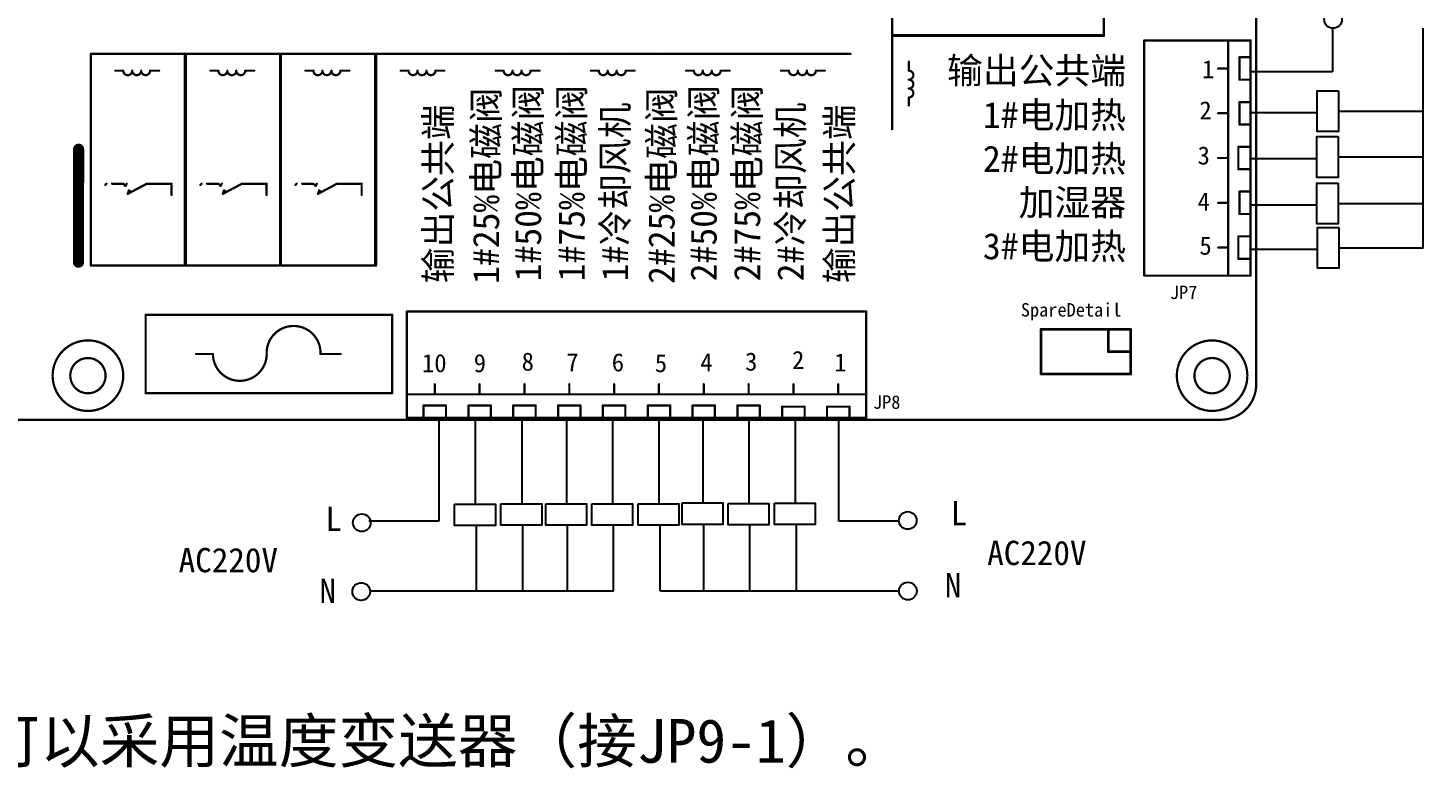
# Model space of a CAD drawing. Header units: millimetres. Extents: x -277 to 107, y 1682 to 1883.
# Drawn here: x -53.8 to 105.6, y 1681.7 to 1766.5 of the extents above; entities that cross this region are included whole.
import ezdxf
from ezdxf.enums import TextEntityAlignment as Align

# ---------------------------------------------------------------- set-up
doc = ezdxf.new("R2010")
doc.units = ezdxf.units.MM
doc.linetypes.add('ACAD_ISO07W100', pattern=[3, 0, -3])
for name, color, linetype in [('BOTTOMSOLDER', 250, 'Continuous'), ('KEEPOUTLAYER', 250, 'Continuous'), ('MECHANICAL1', 251, 'Continuous'), ('TOPOVERLAY', 250, 'Continuous')]:
    doc.layers.add(name, color=color, linetype=linetype)
doc.styles.get("Standard").update_dxf_attribs({"font": ''})
doc.styles.add('宋体', font='')
doc.styles.get('Standard').set_extended_font_data('SimSun')
doc.styles.get('宋体').set_extended_font_data('SimSun')

msp = doc.modelspace()

# ---------------------------------------------------------------- linework, layer by layer
at = {"layer": 'BOTTOMSOLDER', "color": 0, "linetype": 'Continuous'}
for p, q in [((105.63, 1766.49), (105.63, 1766.49)), ((105.63, 1741.33), (105.63, 1766.49)), ((95.29, 1766.44), (95.29, 1761.48)), ((95.29, 1761.48), (85.92, 1761.48)), ((105.59, 1756.96), (95.94, 1756.96)), ((86, 1756.83), (93.43, 1756.83)), ((85.96, 1751.58), (93.4, 1751.58)), ((105.56, 1751.71), (95.91, 1751.71)), ((85.98, 1746.27), (93.41, 1746.27)), ((105.57, 1746.4), (95.92, 1746.4)), ((86.04, 1741.2), (93.47, 1741.2)), ((105.63, 1741.33), (95.98, 1741.33)), ((23.33, 1721.81), (23.33, 1712.16)), ((-6.81, 1721.7), (-6.81, 1721.7)), ((-6.81, 1721.7), (-6.81, 1721.7)), ((-6.81, 1721.7), (-6.81, 1721.7)), ((-6.81, 1721.7), (-6.81, 1721.7)), ((-6.81, 1721.7), (-6.81, 1721.7)), ((-6.81, 1710.13), (-6.81, 1721.7)), ((-2.68, 1721.7), (-2.68, 1712.05)), ((2.63, 1721.71), (2.63, 1712.06)), ((7.75, 1721.73), (7.75, 1712.09)), ((13, 1721.7), (13, 1712.05)), ((18.31, 1721.71), (18.31, 1712.07)), ((28.58, 1721.77), (28.58, 1712.12)), ((33.89, 1721.79), (33.89, 1712.14)), ((38.86, 1710.1), (38.86, 1721.7)), ((-14.82, 1710.13), (-6.81, 1710.13)), ((-2.55, 1702.1), (-2.55, 1709.54)), ((2.76, 1702.12), (2.76, 1709.55)), ((7.88, 1702.14), (7.88, 1709.58)), ((13.13, 1702.11), (13.13, 1709.54)), ((18.44, 1702.12), (18.44, 1709.56)), ((23.46, 1702.22), (23.46, 1709.65)), ((28.71, 1702.18), (28.71, 1709.61)), ((34.02, 1702.2), (34.02, 1709.63)), ((45.78, 1710.1), (38.86, 1710.1)), ((-14.75, 1702.11), (-14.75, 1702.11)), ((13.13, 1702.11), (-14.75, 1702.11)), ((18.44, 1702.12), (45.73, 1702.12)), ((45.73, 1702.12), (45.73, 1702.12))]:
    msp.add_line(p, q, dxfattribs=at)
for points in [[(95.96, 1759.33), (95.96, 1754.67), (93.52, 1754.67), (93.52, 1759.33)], [(95.92, 1754.08), (95.92, 1749.42), (93.48, 1749.42), (93.48, 1754.08)], [(95.94, 1748.77), (95.94, 1744.11), (93.5, 1744.11), (93.5, 1748.77)], [(96, 1743.7), (96, 1739.04), (93.56, 1739.04), (93.56, 1743.7)], [(-5.05, 1712.06), (-0.38, 1712.06), (-0.38, 1709.62), (-5.05, 1709.62)], [(0.26, 1712.08), (4.92, 1712.08), (4.92, 1709.64), (0.26, 1709.64)], [(5.38, 1712.1), (10.04, 1712.1), (10.04, 1709.66), (5.38, 1709.66)], [(10.63, 1712.07), (15.29, 1712.07), (15.29, 1709.63), (10.63, 1709.63)], [(15.94, 1712.08), (20.6, 1712.08), (20.6, 1709.64), (15.94, 1709.64)], [(20.96, 1712.18), (25.62, 1712.18), (25.62, 1709.73), (20.96, 1709.73)], [(26.21, 1712.14), (30.87, 1712.14), (30.87, 1709.7), (26.21, 1709.7)], [(31.52, 1712.16), (36.18, 1712.16), (36.18, 1709.71), (31.52, 1709.71)]]:
    msp.add_lwpolyline(points, close=True, dxfattribs=at)
for centre in [(95.34, 1767.48), (-15.64, 1709.92), (46.74, 1710.18), (-15.71, 1702.05), (46.76, 1702.11)]:
    msp.add_circle(centre, 1.01, dxfattribs=at)
at = {"layer": 'KEEPOUTLAYER', "color": 0, "const_width": 0.256}
for points in [[(86.56, 1725.73), (86.56, 1843.71)], [(-211.9, 1721.7), (82.53, 1721.7)]]:
    msp.add_lwpolyline(points, dxfattribs=at)
at = {"layer": 'KEEPOUTLAYER', "color": 0}
for points, const_width in [([(-42.9, 1726.74, 1), (-50.97, 1726.74, 1)], 0.256), ([(85.55, 1726.74, 1), (77.49, 1726.74, 1)], 0.256), ([(-51.04, 1726.74, 1), (-50.91, 1726.74, 1)], 0.128), ([(-42.97, 1726.74, 1), (-42.84, 1726.74, 1)], 0.128), ([(77.42, 1726.74, 1), (77.55, 1726.74, 1)], 0.128), ([(85.49, 1726.74, 1), (85.62, 1726.74, 1)], 0.128), ([(86.5, 1725.73, 1), (86.63, 1725.73, 1)], 0.128), ([(86.5, 1725.73, 1), (86.63, 1725.73, 1)], 0.128), ([(82.46, 1721.7, 1), (82.59, 1721.7, 1)], 0.128), ([(82.46, 1721.7, 1), (82.59, 1721.7, 1)], 0.128)]:
    msp.add_lwpolyline(points, format="xyb", close=True, dxfattribs=dict(at, const_width=const_width))
at = {"layer": 'KEEPOUTLAYER', "color": 0, "const_width": 0.256}
msp.add_lwpolyline([(86.56, 1725.73, -0.414214), (82.53, 1721.7)], format="xyb", dxfattribs=at)
at = {"layer": 'MECHANICAL1', "color": 0, "const_width": 1.28}
msp.add_lwpolyline([(-48.02, 1739.72), (-48, 1752.63)], dxfattribs=at)
at = {"layer": 'MECHANICAL1', "color": 0}
for points, const_width in [([(-48.32, 1752.63, 1), (-47.68, 1752.63, 1)], 0.64), ([(-48.34, 1739.72, 1), (-47.7, 1739.72, 1)], 0.64), ([(-44.92, 1726.74, 1), (-48.95, 1726.74, 1)], 0.256), ([(83.54, 1726.74, 1), (79.5, 1726.74, 1)], 0.256), ([(-49.02, 1726.74, 1), (-48.89, 1726.74, 1)], 0.128), ([(-44.99, 1726.74, 1), (-44.86, 1726.74, 1)], 0.128), ([(79.44, 1726.74, 1), (79.57, 1726.74, 1)], 0.128), ([(83.47, 1726.74, 1), (83.6, 1726.74, 1)], 0.128)]:
    msp.add_lwpolyline(points, format="xyb", close=True, dxfattribs=dict(at, const_width=const_width))
at = {"layer": 'TOPOVERLAY', "color": 0}
for points, const_width in [([(44.95, 1765.67), (44.95, 1776.43)], 0.256), ([(69.15, 1765.67), (69.15, 1776.43)], 0.256), ([(44.95, 1765.67), (69.15, 1765.67)], 0.256), ([(44.95, 1754.83), (44.95, 1765.59)], 0.256), ([(44.95, 1765.59), (69.15, 1765.59)], 0.256), ([(73.76, 1765.08), (85.92, 1765.08)], 0.256), ([(73.76, 1738.18), (73.76, 1765.08)], 0.256), ([(83.36, 1738.18), (83.36, 1765.08)], 0.256), ([(85.92, 1738.18), (85.92, 1765.08)], 0.256), ([(-46.61, 1763.54), (-35.86, 1763.54)], 0.256), ([(-46.61, 1739.34), (-46.61, 1763.54)], 0.256), ([(-35.86, 1739.34), (-35.86, 1763.54)], 0.256), ([(-35.75, 1739.34), (-35.75, 1763.54)], 0.256), ([(-35.75, 1763.54), (-24.99, 1763.54)], 0.256), ([(-24.99, 1739.34), (-24.99, 1763.54)], 0.256), ([(-24.88, 1763.54), (-14.12, 1763.54)], 0.256), ([(-24.88, 1739.34), (-24.88, 1763.54)], 0.256), ([(-14.12, 1739.34), (-14.12, 1763.54)], 0.256), ([(-14.01, 1739.34), (-14.01, 1763.54)], 0.256), ([(-14.01, 1763.54), (-3.26, 1763.54)], 0.256), ([(-3.15, 1763.54), (7.61, 1763.54)], 0.256), ([(7.72, 1763.54), (18.48, 1763.54)], 0.256), ([(18.59, 1763.54), (29.34, 1763.54)], 0.256), ([(29.45, 1763.54), (40.21, 1763.54)], 0.256), ([(84.64, 1760.59), (84.64, 1763.16)], 0.256), ([(84.64, 1763.16), (85.92, 1763.16)], 0.256), ([(-43.8, 1761.62), (-42.9, 1761.62)], 0.256), ([(-39.83, 1761.62), (-38.8, 1761.62)], 0.256), ([(-32.93, 1761.62), (-32.03, 1761.62)], 0.256), ([(-28.96, 1761.62), (-27.93, 1761.62)], 0.256), ([(-22.06, 1761.62), (-21.17, 1761.62)], 0.256), ([(-18.09, 1761.62), (-17.07, 1761.62)], 0.256), ([(-11.2, 1761.62), (-10.3, 1761.62)], 0.256), ([(-7.23, 1761.62), (-6.2, 1761.62)], 0.256), ([(-0.33, 1761.62), (0.57, 1761.62)], 0.256), ([(3.64, 1761.62), (4.66, 1761.62)], 0.256), ([(10.54, 1761.62), (11.43, 1761.62)], 0.256), ([(14.51, 1761.62), (15.53, 1761.62)], 0.256), ([(21.4, 1761.62), (22.3, 1761.62)], 0.256), ([(25.37, 1761.62), (26.4, 1761.62)], 0.256), ([(32.27, 1761.62), (33.17, 1761.62)], 0.256), ([(36.24, 1761.62), (37.26, 1761.62)], 0.256), ([(46.87, 1761.62), (46.87, 1762.64)], 0.256), ([(82.21, 1761.87), (83.36, 1761.87)], 0.256), ([(84.64, 1760.59), (85.92, 1760.59)], 0.256), ([(46.87, 1757.65), (46.87, 1758.55)], 0.256), ([(82.21, 1756.75), (83.36, 1756.75)], 0.256), ([(84.64, 1758.03), (85.92, 1758.03)], 0.256), ([(84.64, 1755.47), (84.64, 1758.03)], 0.256), ([(84.64, 1755.47), (85.92, 1755.47)], 0.256), ([(84.52, 1752.91), (85.8, 1752.91)], 0.256), ([(84.52, 1750.35), (84.52, 1752.91)], 0.256), ([(82.21, 1751.63), (83.36, 1751.63)], 0.256), ([(84.52, 1750.35), (85.8, 1750.35)], 0.256), ([(-44.95, 1748.56), (-44.82, 1748.69)], 0.256), ([(-44.18, 1748.69), (-42.9, 1748.69)], 0.256), ([(-42.9, 1748.69), (-42.64, 1748.43)], 0.256), ([(-42.64, 1748.43), (-42.51, 1748.69)], 0.256), ([(-42.39, 1747.53), (-40.21, 1748.69)], 0.256), ([(-42.39, 1747.53), (-42.26, 1747.92)], 0.256), ([(-42.26, 1747.92), (-41.98, 1747.75)], 0.256), ([(-40.21, 1748.69), (-37.39, 1748.69)], 0.256), ([(-37.39, 1747.4), (-37.39, 1748.56)], 0.256), ([(-34.08, 1748.56), (-33.95, 1748.69)], 0.256), ([(-33.31, 1748.69), (-32.03, 1748.69)], 0.256), ([(-32.03, 1748.69), (-31.78, 1748.43)], 0.256), ([(-31.78, 1748.43), (-31.65, 1748.69)], 0.256), ([(-31.52, 1747.53), (-29.34, 1748.69)], 0.256), ([(-31.52, 1747.53), (-31.39, 1747.92)], 0.256), ([(-31.39, 1747.92), (-31.11, 1747.75)], 0.256), ([(-29.34, 1748.69), (-26.53, 1748.69)], 0.256), ([(-26.53, 1747.4), (-26.53, 1748.56)], 0.256), ([(-23.21, 1748.56), (-23.09, 1748.69)], 0.256), ([(-22.45, 1748.69), (-21.17, 1748.69)], 0.256), ([(-21.17, 1748.69), (-20.91, 1748.43)], 0.256), ([(-20.91, 1748.43), (-20.78, 1748.69)], 0.256), ([(-20.65, 1747.53), (-18.48, 1748.69)], 0.256), ([(-20.65, 1747.53), (-20.53, 1747.92)], 0.256), ([(-20.53, 1747.92), (-20.25, 1747.75)], 0.256), ([(-18.48, 1748.69), (-15.66, 1748.69)], 0.256), ([(-15.66, 1747.4), (-15.66, 1748.56)], 0.256), ([(84.64, 1745.23), (84.64, 1747.79)], 0.256), ([(84.64, 1747.79), (85.92, 1747.79)], 0.256), ([(82.21, 1746.51), (83.36, 1746.51)], 0.256), ([(84.64, 1745.23), (85.92, 1745.23)], 0.256), ([(84.52, 1740.11), (84.52, 1742.67)], 0.256), ([(84.52, 1742.67), (85.8, 1742.67)], 0.256), ([(82.21, 1741.39), (83.36, 1741.39)], 0.256), ([(-46.61, 1739.34), (-35.86, 1739.34)], 0.256), ([(-35.75, 1739.34), (-24.99, 1739.34)], 0.256), ([(-24.88, 1739.34), (-14.12, 1739.34)], 0.256), ([(84.52, 1740.11), (85.8, 1740.11)], 0.256), ([(73.76, 1738.18), (85.92, 1738.18)], 0.256), ([(-40.34, 1733.7), (-12.17, 1733.7)], 0.256), ([(-40.34, 1724.74), (-40.34, 1733.7)], 0.256), ([(-12.17, 1724.74), (-12.17, 1733.7)], 0.256), ([(-10.5, 1721.92), (-10.5, 1734.09)], 0.256), ([(-10.5, 1734.09), (42, 1734.09)], 0.256), ([(42, 1721.92), (42, 1734.09)], 0.256), ([(61.98, 1732.04), (72.22, 1732.04)], 0.307), ([(61.98, 1726.92), (61.98, 1732.04)], 0.307), ([(69.66, 1729.48), (69.66, 1732.04)], 0.307), ([(72.22, 1726.92), (72.22, 1732.04)], 0.307), ([(-34.58, 1729.22), (-32.65, 1729.22)], 0.256), ([(-20.36, 1729.22), (-18.06, 1729.22)], 0.256), ([(69.66, 1729.48), (72.22, 1729.48)], 0.307), ([(61.98, 1726.92), (72.22, 1726.92)], 0.307), ([(-7.3, 1724.61), (-7.3, 1725.76)], 0.256), ([(-2.18, 1724.61), (-2.18, 1725.76)], 0.256), ([(2.94, 1724.61), (2.94, 1725.76)], 0.256), ([(8.07, 1724.61), (8.07, 1725.76)], 0.256), ([(13.19, 1724.61), (13.19, 1725.76)], 0.256), ([(18.31, 1724.61), (18.31, 1725.76)], 0.256), ([(23.43, 1724.61), (23.43, 1725.76)], 0.256), ([(28.56, 1724.61), (28.56, 1725.76)], 0.256), ([(33.68, 1724.61), (33.68, 1725.76)], 0.256), ([(38.8, 1724.61), (38.8, 1725.76)], 0.256), ([(-40.34, 1724.74), (-12.17, 1724.74)], 0.256), ([(-10.5, 1724.61), (21.51, 1724.61)], 0.256), ([(-8.58, 1722.05), (-8.58, 1723.33)], 0.256), ([(-8.58, 1723.33), (-6.02, 1723.33)], 0.256), ([(-6.02, 1722.05), (-6.02, 1723.33)], 0.256), ([(-3.46, 1723.33), (-0.9, 1723.33)], 0.256), ([(-3.46, 1722.05), (-3.46, 1723.33)], 0.256), ([(-0.9, 1722.05), (-0.9, 1723.33)], 0.256), ([(1.66, 1722.05), (1.66, 1723.33)], 0.256), ([(1.66, 1723.33), (4.23, 1723.33)], 0.256), ([(4.23, 1722.05), (4.23, 1723.33)], 0.256), ([(6.79, 1723.33), (9.35, 1723.33)], 0.256), ([(6.79, 1722.05), (6.79, 1723.33)], 0.256), ([(9.35, 1722.05), (9.35, 1723.33)], 0.256), ([(11.91, 1723.33), (14.47, 1723.33)], 0.256), ([(11.91, 1722.05), (11.91, 1723.33)], 0.256), ([(14.47, 1722.05), (14.47, 1723.33)], 0.256), ([(17.03, 1723.33), (19.59, 1723.33)], 0.256), ([(17.03, 1722.05), (17.03, 1723.33)], 0.256), ([(19.59, 1722.05), (19.59, 1723.33)], 0.256), ([(20.23, 1724.61), (42, 1724.61)], 0.256), ([(22.15, 1723.33), (24.71, 1723.33)], 0.256), ([(22.15, 1722.05), (22.15, 1723.33)], 0.256), ([(24.71, 1722.05), (24.71, 1723.33)], 0.256), ([(27.28, 1722.05), (27.28, 1723.33)], 0.256), ([(27.28, 1723.33), (29.84, 1723.33)], 0.256), ([(29.84, 1722.05), (29.84, 1723.33)], 0.256), ([(-10.5, 1721.92), (42, 1721.92)], 0.256), ([(32.4, 1721.92), (32.4, 1723.2)], 0.256), ([(32.4, 1723.2), (34.96, 1723.2)], 0.256), ([(34.96, 1721.92), (34.96, 1723.2)], 0.256), ([(37.52, 1723.2), (40.08, 1723.2)], 0.256), ([(37.52, 1721.92), (37.52, 1723.2)], 0.256), ([(40.08, 1721.92), (40.08, 1723.2)], 0.256)]:
    msp.add_lwpolyline(points, dxfattribs=dict(at, const_width=const_width))
for points, const_width in [([(44.88, 1765.67, 1), (45.01, 1765.67, 1)], 0.128), ([(44.88, 1765.67, 1), (45.01, 1765.67, 1)], 0.128), ([(44.88, 1765.59, 1), (45.01, 1765.59, 1)], 0.128), ([(44.88, 1765.59, 1), (45.01, 1765.59, 1)], 0.128), ([(69.09, 1765.67, 1), (69.21, 1765.67, 1)], 0.128), ([(69.09, 1765.67, 1), (69.21, 1765.67, 1)], 0.128), ([(69.09, 1765.59, 1), (69.21, 1765.59, 1)], 0.128), ([(69.09, 1765.59, 1), (69.21, 1765.59, 1)], 0.128), ([(73.7, 1765.08, 1), (73.82, 1765.08, 1)], 0.128), ([(73.7, 1765.08, 1), (73.82, 1765.08, 1)], 0.128), ([(83.3, 1765.08, 1), (83.43, 1765.08, 1)], 0.128), ([(85.86, 1765.08, 1), (85.99, 1765.08, 1)], 0.128), ([(85.86, 1765.08, 1), (85.99, 1765.08, 1)], 0.128), ([(-46.68, 1763.54, 1), (-46.55, 1763.54, 1)], 0.128), ([(-46.68, 1763.54, 1), (-46.55, 1763.54, 1)], 0.128), ([(-35.92, 1763.54, 1), (-35.79, 1763.54, 1)], 0.128), ([(-35.92, 1763.54, 1), (-35.79, 1763.54, 1)], 0.128), ([(-35.81, 1763.54, 1), (-35.68, 1763.54, 1)], 0.128), ([(-35.81, 1763.54, 1), (-35.68, 1763.54, 1)], 0.128), ([(-25.05, 1763.54, 1), (-24.93, 1763.54, 1)], 0.128), ([(-25.05, 1763.54, 1), (-24.93, 1763.54, 1)], 0.128), ([(-24.94, 1763.54, 1), (-24.82, 1763.54, 1)], 0.128), ([(-24.94, 1763.54, 1), (-24.82, 1763.54, 1)], 0.128), ([(-14.19, 1763.54, 1), (-14.06, 1763.54, 1)], 0.128), ([(-14.19, 1763.54, 1), (-14.06, 1763.54, 1)], 0.128), ([(-14.08, 1763.54, 1), (-13.95, 1763.54, 1)], 0.128), ([(-14.08, 1763.54, 1), (-13.95, 1763.54, 1)], 0.128), ([(-3.32, 1763.54, 1), (-3.19, 1763.54, 1)], 0.128), ([(-3.32, 1763.54, 1), (-3.19, 1763.54, 1)], 0.128), ([(-3.21, 1763.54, 1), (-3.08, 1763.54, 1)], 0.128), ([(-3.21, 1763.54, 1), (-3.08, 1763.54, 1)], 0.128), ([(7.55, 1763.54, 1), (7.67, 1763.54, 1)], 0.128), ([(7.55, 1763.54, 1), (7.67, 1763.54, 1)], 0.128), ([(7.66, 1763.54, 1), (7.78, 1763.54, 1)], 0.128), ([(7.66, 1763.54, 1), (7.78, 1763.54, 1)], 0.128), ([(18.41, 1763.54, 1), (18.54, 1763.54, 1)], 0.128), ([(18.41, 1763.54, 1), (18.54, 1763.54, 1)], 0.128), ([(18.52, 1763.54, 1), (18.65, 1763.54, 1)], 0.128), ([(18.52, 1763.54, 1), (18.65, 1763.54, 1)], 0.128), ([(29.28, 1763.54, 1), (29.41, 1763.54, 1)], 0.128), ([(29.28, 1763.54, 1), (29.41, 1763.54, 1)], 0.128), ([(29.39, 1763.54, 1), (29.52, 1763.54, 1)], 0.128), ([(29.39, 1763.54, 1), (29.52, 1763.54, 1)], 0.128), ([(40.14, 1763.54, 1), (40.27, 1763.54, 1)], 0.128), ([(40.14, 1763.54, 1), (40.27, 1763.54, 1)], 0.128), ([(84.58, 1763.16, 1), (84.71, 1763.16, 1)], 0.128), ([(84.58, 1763.16, 1), (84.71, 1763.16, 1)], 0.128), ([(85.86, 1763.16, 1), (85.99, 1763.16, 1)], 0.128), ([(-43.86, 1761.62, 1), (-43.73, 1761.62, 1)], 0.128), ([(-42.96, 1761.62, 1), (-42.83, 1761.62, 1)], 0.128), ([(-42.96, 1761.62, 1), (-42.83, 1761.62, 1)], 0.128), ([(-41.94, 1761.62, 1), (-41.81, 1761.62, 1)], 0.128), ([(-41.94, 1761.62, 1), (-41.81, 1761.62, 1)], 0.128), ([(-40.91, 1761.62, 1), (-40.79, 1761.62, 1)], 0.128), ([(-40.91, 1761.62, 1), (-40.79, 1761.62, 1)], 0.128), ([(-39.89, 1761.62, 1), (-39.76, 1761.62, 1)], 0.128), ([(-39.89, 1761.62, 1), (-39.76, 1761.62, 1)], 0.128), ([(-38.87, 1761.62, 1), (-38.74, 1761.62, 1)], 0.128), ([(-32.99, 1761.62, 1), (-32.86, 1761.62, 1)], 0.128), ([(-32.1, 1761.62, 1), (-31.97, 1761.62, 1)], 0.128), ([(-32.1, 1761.62, 1), (-31.97, 1761.62, 1)], 0.128), ([(-31.07, 1761.62, 1), (-30.94, 1761.62, 1)], 0.128), ([(-31.07, 1761.62, 1), (-30.94, 1761.62, 1)], 0.128), ([(-30.05, 1761.62, 1), (-29.92, 1761.62, 1)], 0.128), ([(-30.05, 1761.62, 1), (-29.92, 1761.62, 1)], 0.128), ([(-29.02, 1761.62, 1), (-28.9, 1761.62, 1)], 0.128), ([(-29.02, 1761.62, 1), (-28.9, 1761.62, 1)], 0.128), ([(-28, 1761.62, 1), (-27.87, 1761.62, 1)], 0.128), ([(-22.13, 1761.62, 1), (-22, 1761.62, 1)], 0.128), ([(-21.23, 1761.62, 1), (-21.1, 1761.62, 1)], 0.128), ([(-21.23, 1761.62, 1), (-21.1, 1761.62, 1)], 0.128), ([(-20.21, 1761.62, 1), (-20.08, 1761.62, 1)], 0.128), ([(-20.21, 1761.62, 1), (-20.08, 1761.62, 1)], 0.128), ([(-19.18, 1761.62, 1), (-19.05, 1761.62, 1)], 0.128), ([(-19.18, 1761.62, 1), (-19.05, 1761.62, 1)], 0.128), ([(-18.16, 1761.62, 1), (-18.03, 1761.62, 1)], 0.128), ([(-18.16, 1761.62, 1), (-18.03, 1761.62, 1)], 0.128), ([(-17.13, 1761.62, 1), (-17, 1761.62, 1)], 0.128), ([(-11.26, 1761.62, 1), (-11.13, 1761.62, 1)], 0.128), ([(-10.36, 1761.62, 1), (-10.24, 1761.62, 1)], 0.128), ([(-10.36, 1761.62, 1), (-10.24, 1761.62, 1)], 0.128), ([(-9.34, 1761.62, 1), (-9.21, 1761.62, 1)], 0.128), ([(-9.34, 1761.62, 1), (-9.21, 1761.62, 1)], 0.128), ([(-8.31, 1761.62, 1), (-8.19, 1761.62, 1)], 0.128), ([(-8.31, 1761.62, 1), (-8.19, 1761.62, 1)], 0.128), ([(-7.29, 1761.62, 1), (-7.16, 1761.62, 1)], 0.128), ([(-7.29, 1761.62, 1), (-7.16, 1761.62, 1)], 0.128), ([(-6.27, 1761.62, 1), (-6.14, 1761.62, 1)], 0.128), ([(-0.39, 1761.62, 1), (-0.27, 1761.62, 1)], 0.128), ([(0.5, 1761.62, 1), (0.63, 1761.62, 1)], 0.128), ([(0.5, 1761.62, 1), (0.63, 1761.62, 1)], 0.128), ([(1.53, 1761.62, 1), (1.66, 1761.62, 1)], 0.128), ([(1.53, 1761.62, 1), (1.66, 1761.62, 1)], 0.128), ([(2.55, 1761.62, 1), (2.68, 1761.62, 1)], 0.128), ([(2.55, 1761.62, 1), (2.68, 1761.62, 1)], 0.128), ([(3.58, 1761.62, 1), (3.7, 1761.62, 1)], 0.128), ([(3.58, 1761.62, 1), (3.7, 1761.62, 1)], 0.128), ([(4.6, 1761.62, 1), (4.73, 1761.62, 1)], 0.128), ([(10.47, 1761.62, 1), (10.6, 1761.62, 1)], 0.128), ([(11.37, 1761.62, 1), (11.5, 1761.62, 1)], 0.128), ([(11.37, 1761.62, 1), (11.5, 1761.62, 1)], 0.128), ([(12.39, 1761.62, 1), (12.52, 1761.62, 1)], 0.128), ([(12.39, 1761.62, 1), (12.52, 1761.62, 1)], 0.128), ([(13.42, 1761.62, 1), (13.55, 1761.62, 1)], 0.128), ([(13.42, 1761.62, 1), (13.55, 1761.62, 1)], 0.128), ([(14.44, 1761.62, 1), (14.57, 1761.62, 1)], 0.128), ([(14.44, 1761.62, 1), (14.57, 1761.62, 1)], 0.128), ([(15.47, 1761.62, 1), (15.59, 1761.62, 1)], 0.128), ([(21.34, 1761.62, 1), (21.47, 1761.62, 1)], 0.128), ([(22.24, 1761.62, 1), (22.36, 1761.62, 1)], 0.128), ([(22.24, 1761.62, 1), (22.36, 1761.62, 1)], 0.128), ([(23.26, 1761.62, 1), (23.39, 1761.62, 1)], 0.128), ([(23.26, 1761.62, 1), (23.39, 1761.62, 1)], 0.128), ([(24.28, 1761.62, 1), (24.41, 1761.62, 1)], 0.128), ([(24.28, 1761.62, 1), (24.41, 1761.62, 1)], 0.128), ([(25.31, 1761.62, 1), (25.44, 1761.62, 1)], 0.128), ([(25.31, 1761.62, 1), (25.44, 1761.62, 1)], 0.128), ([(26.33, 1761.62, 1), (26.46, 1761.62, 1)], 0.128), ([(32.21, 1761.62, 1), (32.33, 1761.62, 1)], 0.128), ([(33.1, 1761.62, 1), (33.23, 1761.62, 1)], 0.128), ([(33.1, 1761.62, 1), (33.23, 1761.62, 1)], 0.128), ([(34.13, 1761.62, 1), (34.25, 1761.62, 1)], 0.128), ([(34.13, 1761.62, 1), (34.25, 1761.62, 1)], 0.128), ([(35.15, 1761.62, 1), (35.28, 1761.62, 1)], 0.128), ([(35.15, 1761.62, 1), (35.28, 1761.62, 1)], 0.128), ([(36.18, 1761.62, 1), (36.3, 1761.62, 1)], 0.128), ([(36.18, 1761.62, 1), (36.3, 1761.62, 1)], 0.128), ([(37.2, 1761.62, 1), (37.33, 1761.62, 1)], 0.128), ([(46.8, 1762.64, 1), (46.93, 1762.64, 1)], 0.128), ([(46.8, 1761.62, 1), (46.93, 1761.62, 1)], 0.128), ([(46.8, 1761.62, 1), (46.93, 1761.62, 1)], 0.128), ([(82.15, 1761.87, 1), (82.27, 1761.87, 1)], 0.128), ([(83.3, 1761.87, 1), (83.43, 1761.87, 1)], 0.128), ([(46.8, 1760.59, 1), (46.93, 1760.59, 1)], 0.128), ([(46.8, 1760.59, 1), (46.93, 1760.59, 1)], 0.128), ([(84.58, 1760.59, 1), (84.71, 1760.59, 1)], 0.128), ([(84.58, 1760.59, 1), (84.71, 1760.59, 1)], 0.128), ([(85.86, 1760.59, 1), (85.99, 1760.59, 1)], 0.128), ([(46.8, 1759.57, 1), (46.93, 1759.57, 1)], 0.128), ([(46.8, 1759.57, 1), (46.93, 1759.57, 1)], 0.128), ([(46.8, 1758.55, 1), (46.93, 1758.55, 1)], 0.128), ([(46.8, 1758.55, 1), (46.93, 1758.55, 1)], 0.128), ([(46.8, 1757.65, 1), (46.93, 1757.65, 1)], 0.128), ([(82.15, 1756.75, 1), (82.27, 1756.75, 1)], 0.128), ([(83.3, 1756.75, 1), (83.43, 1756.75, 1)], 0.128), ([(84.58, 1758.03, 1), (84.71, 1758.03, 1)], 0.128), ([(84.58, 1758.03, 1), (84.71, 1758.03, 1)], 0.128), ([(85.86, 1758.03, 1), (85.99, 1758.03, 1)], 0.128), ([(84.58, 1755.47, 1), (84.71, 1755.47, 1)], 0.128), ([(84.58, 1755.47, 1), (84.71, 1755.47, 1)], 0.128), ([(85.86, 1755.47, 1), (85.99, 1755.47, 1)], 0.128), ([(84.45, 1752.91, 1), (84.58, 1752.91, 1)], 0.128), ([(84.45, 1752.91, 1), (84.58, 1752.91, 1)], 0.128), ([(85.73, 1752.91, 1), (85.86, 1752.91, 1)], 0.128), ([(82.15, 1751.63, 1), (82.27, 1751.63, 1)], 0.128), ([(83.3, 1751.63, 1), (83.43, 1751.63, 1)], 0.128), ([(84.45, 1750.35, 1), (84.58, 1750.35, 1)], 0.128), ([(84.45, 1750.35, 1), (84.58, 1750.35, 1)], 0.128), ([(85.73, 1750.35, 1), (85.86, 1750.35, 1)], 0.128), ([(-45.01, 1748.56, 1), (-44.88, 1748.56, 1)], 0.128), ([(-44.88, 1748.69, 1), (-44.76, 1748.69, 1)], 0.128), ([(-44.24, 1748.69, 1), (-44.12, 1748.69, 1)], 0.128), ([(-42.96, 1748.69, 1), (-42.83, 1748.69, 1)], 0.128), ([(-42.96, 1748.69, 1), (-42.83, 1748.69, 1)], 0.128), ([(-42.71, 1748.43, 1), (-42.58, 1748.43, 1)], 0.128), ([(-42.71, 1748.43, 1), (-42.58, 1748.43, 1)], 0.128), ([(-42.58, 1748.69, 1), (-42.45, 1748.69, 1)], 0.128), ([(-42.45, 1747.53, 1), (-42.32, 1747.53, 1)], 0.128), ([(-42.45, 1747.53, 1), (-42.32, 1747.53, 1)], 0.128), ([(-42.32, 1747.92, 1), (-42.19, 1747.92, 1)], 0.128), ([(-42.32, 1747.92, 1), (-42.19, 1747.92, 1)], 0.128), ([(-42.04, 1747.75, 1), (-41.92, 1747.75, 1)], 0.128), ([(-40.27, 1748.69, 1), (-40.15, 1748.69, 1)], 0.128), ([(-40.27, 1748.69, 1), (-40.15, 1748.69, 1)], 0.128), ([(-37.46, 1748.69, 1), (-37.33, 1748.69, 1)], 0.128), ([(-37.46, 1748.56, 1), (-37.33, 1748.56, 1)], 0.128), ([(-37.46, 1747.4, 1), (-37.33, 1747.4, 1)], 0.128), ([(-34.15, 1748.56, 1), (-34.02, 1748.56, 1)], 0.128), ([(-34.02, 1748.69, 1), (-33.89, 1748.69, 1)], 0.128), ([(-33.38, 1748.69, 1), (-33.25, 1748.69, 1)], 0.128), ([(-32.1, 1748.69, 1), (-31.97, 1748.69, 1)], 0.128), ([(-32.1, 1748.69, 1), (-31.97, 1748.69, 1)], 0.128), ([(-31.84, 1748.43, 1), (-31.71, 1748.43, 1)], 0.128), ([(-31.84, 1748.43, 1), (-31.71, 1748.43, 1)], 0.128), ([(-31.71, 1748.69, 1), (-31.58, 1748.69, 1)], 0.128), ([(-31.58, 1747.53, 1), (-31.46, 1747.53, 1)], 0.128), ([(-31.58, 1747.53, 1), (-31.46, 1747.53, 1)], 0.128), ([(-31.46, 1747.92, 1), (-31.33, 1747.92, 1)], 0.128), ([(-31.46, 1747.92, 1), (-31.33, 1747.92, 1)], 0.128), ([(-31.18, 1747.75, 1), (-31.05, 1747.75, 1)], 0.128), ([(-29.41, 1748.69, 1), (-29.28, 1748.69, 1)], 0.128), ([(-29.41, 1748.69, 1), (-29.28, 1748.69, 1)], 0.128), ([(-26.59, 1748.69, 1), (-26.46, 1748.69, 1)], 0.128), ([(-26.59, 1748.56, 1), (-26.46, 1748.56, 1)], 0.128), ([(-26.59, 1747.4, 1), (-26.46, 1747.4, 1)], 0.128), ([(-23.28, 1748.56, 1), (-23.15, 1748.56, 1)], 0.128), ([(-23.15, 1748.69, 1), (-23.02, 1748.69, 1)], 0.128), ([(-22.51, 1748.69, 1), (-22.38, 1748.69, 1)], 0.128), ([(-21.23, 1748.69, 1), (-21.1, 1748.69, 1)], 0.128), ([(-21.23, 1748.69, 1), (-21.1, 1748.69, 1)], 0.128), ([(-20.97, 1748.43, 1), (-20.85, 1748.43, 1)], 0.128), ([(-20.97, 1748.43, 1), (-20.85, 1748.43, 1)], 0.128), ([(-20.85, 1748.69, 1), (-20.72, 1748.69, 1)], 0.128), ([(-20.72, 1747.53, 1), (-20.59, 1747.53, 1)], 0.128), ([(-20.72, 1747.53, 1), (-20.59, 1747.53, 1)], 0.128), ([(-20.59, 1747.92, 1), (-20.46, 1747.92, 1)], 0.128), ([(-20.59, 1747.92, 1), (-20.46, 1747.92, 1)], 0.128), ([(-20.31, 1747.75, 1), (-20.18, 1747.75, 1)], 0.128), ([(-18.54, 1748.69, 1), (-18.41, 1748.69, 1)], 0.128), ([(-18.54, 1748.69, 1), (-18.41, 1748.69, 1)], 0.128), ([(-15.72, 1748.69, 1), (-15.6, 1748.69, 1)], 0.128), ([(-15.72, 1748.56, 1), (-15.6, 1748.56, 1)], 0.128), ([(-15.72, 1747.4, 1), (-15.6, 1747.4, 1)], 0.128), ([(84.58, 1747.79, 1), (84.71, 1747.79, 1)], 0.128), ([(84.58, 1747.79, 1), (84.71, 1747.79, 1)], 0.128), ([(85.86, 1747.79, 1), (85.99, 1747.79, 1)], 0.128), ([(82.15, 1746.51, 1), (82.27, 1746.51, 1)], 0.128), ([(83.3, 1746.51, 1), (83.43, 1746.51, 1)], 0.128), ([(84.58, 1745.23, 1), (84.71, 1745.23, 1)], 0.128), ([(84.58, 1745.23, 1), (84.71, 1745.23, 1)], 0.128), ([(85.86, 1745.23, 1), (85.99, 1745.23, 1)], 0.128), ([(84.45, 1742.67, 1), (84.58, 1742.67, 1)], 0.128), ([(84.45, 1742.67, 1), (84.58, 1742.67, 1)], 0.128), ([(85.73, 1742.67, 1), (85.86, 1742.67, 1)], 0.128), ([(82.15, 1741.39, 1), (82.27, 1741.39, 1)], 0.128), ([(83.3, 1741.39, 1), (83.43, 1741.39, 1)], 0.128), ([(-46.68, 1739.34, 1), (-46.55, 1739.34, 1)], 0.128), ([(-46.68, 1739.34, 1), (-46.55, 1739.34, 1)], 0.128), ([(-35.92, 1739.34, 1), (-35.79, 1739.34, 1)], 0.128), ([(-35.92, 1739.34, 1), (-35.79, 1739.34, 1)], 0.128), ([(-35.81, 1739.34, 1), (-35.68, 1739.34, 1)], 0.128), ([(-35.81, 1739.34, 1), (-35.68, 1739.34, 1)], 0.128), ([(-25.05, 1739.34, 1), (-24.93, 1739.34, 1)], 0.128), ([(-25.05, 1739.34, 1), (-24.93, 1739.34, 1)], 0.128), ([(-24.94, 1739.34, 1), (-24.82, 1739.34, 1)], 0.128), ([(-24.94, 1739.34, 1), (-24.82, 1739.34, 1)], 0.128), ([(-14.19, 1739.34, 1), (-14.06, 1739.34, 1)], 0.128), ([(-14.19, 1739.34, 1), (-14.06, 1739.34, 1)], 0.128), ([(-14.08, 1739.34, 1), (-13.95, 1739.34, 1)], 0.128), ([(-14.08, 1739.34, 1), (-13.95, 1739.34, 1)], 0.128), ([(84.45, 1740.11, 1), (84.58, 1740.11, 1)], 0.128), ([(84.45, 1740.11, 1), (84.58, 1740.11, 1)], 0.128), ([(85.73, 1740.11, 1), (85.86, 1740.11, 1)], 0.128), ([(73.7, 1738.18, 1), (73.82, 1738.18, 1)], 0.128), ([(73.7, 1738.18, 1), (73.82, 1738.18, 1)], 0.128), ([(83.3, 1738.18, 1), (83.43, 1738.18, 1)], 0.128), ([(85.86, 1738.18, 1), (85.99, 1738.18, 1)], 0.128), ([(85.86, 1738.18, 1), (85.99, 1738.18, 1)], 0.128), ([(-40.4, 1733.7, 1), (-40.27, 1733.7, 1)], 0.128), ([(-40.4, 1733.7, 1), (-40.27, 1733.7, 1)], 0.128), ([(-12.23, 1733.7, 1), (-12.1, 1733.7, 1)], 0.128), ([(-12.23, 1733.7, 1), (-12.1, 1733.7, 1)], 0.128), ([(-10.56, 1734.09, 1), (-10.44, 1734.09, 1)], 0.128), ([(-10.56, 1734.09, 1), (-10.44, 1734.09, 1)], 0.128), ([(41.94, 1734.09, 1), (42.07, 1734.09, 1)], 0.128), ([(41.94, 1734.09, 1), (42.07, 1734.09, 1)], 0.128), ([(61.9, 1732.04, 1), (62.05, 1732.04, 1)], 0.154), ([(61.9, 1732.04, 1), (62.05, 1732.04, 1)], 0.154), ([(69.58, 1732.04, 1), (69.74, 1732.04, 1)], 0.154), ([(72.15, 1732.04, 1), (72.3, 1732.04, 1)], 0.154), ([(72.15, 1732.04, 1), (72.3, 1732.04, 1)], 0.154), ([(-34.64, 1729.22, 1), (-34.51, 1729.22, 1)], 0.128), ([(-32.72, 1729.22, 1), (-32.59, 1729.22, 1)], 0.128), ([(-32.72, 1729.22, 1), (-32.59, 1729.22, 1)], 0.128), ([(-26.57, 1729.22, 1), (-26.44, 1729.22, 1)], 0.128), ([(-26.57, 1729.22, 1), (-26.44, 1729.22, 1)], 0.128), ([(-20.43, 1729.22, 1), (-20.3, 1729.22, 1)], 0.128), ([(-20.43, 1729.22, 1), (-20.3, 1729.22, 1)], 0.128), ([(-18.12, 1729.22, 1), (-17.99, 1729.22, 1)], 0.128), ([(69.58, 1729.48, 1), (69.74, 1729.48, 1)], 0.154), ([(69.58, 1729.48, 1), (69.74, 1729.48, 1)], 0.154), ([(72.15, 1729.48, 1), (72.3, 1729.48, 1)], 0.154), ([(61.9, 1726.92, 1), (62.05, 1726.92, 1)], 0.154), ([(61.9, 1726.92, 1), (62.05, 1726.92, 1)], 0.154), ([(72.15, 1726.92, 1), (72.3, 1726.92, 1)], 0.154), ([(72.15, 1726.92, 1), (72.3, 1726.92, 1)], 0.154), ([(-7.36, 1725.76, 1), (-7.24, 1725.76, 1)], 0.128), ([(-2.24, 1725.76, 1), (-2.11, 1725.76, 1)], 0.128), ([(2.88, 1725.76, 1), (3.01, 1725.76, 1)], 0.128), ([(8, 1725.76, 1), (8.13, 1725.76, 1)], 0.128), ([(13.13, 1725.76, 1), (13.25, 1725.76, 1)], 0.128), ([(18.25, 1725.76, 1), (18.38, 1725.76, 1)], 0.128), ([(23.37, 1725.76, 1), (23.5, 1725.76, 1)], 0.128), ([(28.49, 1725.76, 1), (28.62, 1725.76, 1)], 0.128), ([(33.61, 1725.76, 1), (33.74, 1725.76, 1)], 0.128), ([(38.74, 1725.76, 1), (38.86, 1725.76, 1)], 0.128), ([(-40.4, 1724.74, 1), (-40.27, 1724.74, 1)], 0.128), ([(-40.4, 1724.74, 1), (-40.27, 1724.74, 1)], 0.128), ([(-12.23, 1724.74, 1), (-12.1, 1724.74, 1)], 0.128), ([(-12.23, 1724.74, 1), (-12.1, 1724.74, 1)], 0.128), ([(-10.56, 1724.61, 1), (-10.44, 1724.61, 1)], 0.128), ([(-8.64, 1723.33, 1), (-8.52, 1723.33, 1)], 0.128), ([(-8.64, 1723.33, 1), (-8.52, 1723.33, 1)], 0.128), ([(-7.36, 1724.61, 1), (-7.24, 1724.61, 1)], 0.128), ([(-6.08, 1723.33, 1), (-5.96, 1723.33, 1)], 0.128), ([(-6.08, 1723.33, 1), (-5.96, 1723.33, 1)], 0.128), ([(-3.52, 1723.33, 1), (-3.39, 1723.33, 1)], 0.128), ([(-3.52, 1723.33, 1), (-3.39, 1723.33, 1)], 0.128), ([(-2.24, 1724.61, 1), (-2.11, 1724.61, 1)], 0.128), ([(-0.96, 1723.33, 1), (-0.83, 1723.33, 1)], 0.128), ([(-0.96, 1723.33, 1), (-0.83, 1723.33, 1)], 0.128), ([(1.6, 1723.33, 1), (1.73, 1723.33, 1)], 0.128), ([(1.6, 1723.33, 1), (1.73, 1723.33, 1)], 0.128), ([(2.88, 1724.61, 1), (3.01, 1724.61, 1)], 0.128), ([(4.16, 1723.33, 1), (4.29, 1723.33, 1)], 0.128), ([(4.16, 1723.33, 1), (4.29, 1723.33, 1)], 0.128), ([(6.72, 1723.33, 1), (6.85, 1723.33, 1)], 0.128), ([(6.72, 1723.33, 1), (6.85, 1723.33, 1)], 0.128), ([(8, 1724.61, 1), (8.13, 1724.61, 1)], 0.128), ([(9.28, 1723.33, 1), (9.41, 1723.33, 1)], 0.128), ([(9.28, 1723.33, 1), (9.41, 1723.33, 1)], 0.128), ([(11.84, 1723.33, 1), (11.97, 1723.33, 1)], 0.128), ([(11.84, 1723.33, 1), (11.97, 1723.33, 1)], 0.128), ([(13.13, 1724.61, 1), (13.25, 1724.61, 1)], 0.128), ([(14.41, 1723.33, 1), (14.53, 1723.33, 1)], 0.128), ([(14.41, 1723.33, 1), (14.53, 1723.33, 1)], 0.128), ([(16.97, 1723.33, 1), (17.09, 1723.33, 1)], 0.128), ([(16.97, 1723.33, 1), (17.09, 1723.33, 1)], 0.128), ([(18.25, 1724.61, 1), (18.38, 1724.61, 1)], 0.128), ([(19.53, 1723.33, 1), (19.66, 1723.33, 1)], 0.128), ([(19.53, 1723.33, 1), (19.66, 1723.33, 1)], 0.128), ([(20.17, 1724.61, 1), (20.3, 1724.61, 1)], 0.128), ([(21.45, 1724.61, 1), (21.58, 1724.61, 1)], 0.128), ([(22.09, 1723.33, 1), (22.22, 1723.33, 1)], 0.128), ([(22.09, 1723.33, 1), (22.22, 1723.33, 1)], 0.128), ([(23.37, 1724.61, 1), (23.5, 1724.61, 1)], 0.128), ([(24.65, 1723.33, 1), (24.78, 1723.33, 1)], 0.128), ([(24.65, 1723.33, 1), (24.78, 1723.33, 1)], 0.128), ([(27.21, 1723.33, 1), (27.34, 1723.33, 1)], 0.128), ([(27.21, 1723.33, 1), (27.34, 1723.33, 1)], 0.128), ([(28.49, 1724.61, 1), (28.62, 1724.61, 1)], 0.128), ([(29.77, 1723.33, 1), (29.9, 1723.33, 1)], 0.128), ([(29.77, 1723.33, 1), (29.9, 1723.33, 1)], 0.128), ([(33.61, 1724.61, 1), (33.74, 1724.61, 1)], 0.128), ([(38.74, 1724.61, 1), (38.86, 1724.61, 1)], 0.128), ([(41.94, 1724.61, 1), (42.07, 1724.61, 1)], 0.128), ([(-10.56, 1721.92, 1), (-10.44, 1721.92, 1)], 0.128), ([(-10.56, 1721.92, 1), (-10.44, 1721.92, 1)], 0.128), ([(-8.64, 1722.05, 1), (-8.52, 1722.05, 1)], 0.128), ([(-6.08, 1722.05, 1), (-5.96, 1722.05, 1)], 0.128), ([(-3.52, 1722.05, 1), (-3.39, 1722.05, 1)], 0.128), ([(-0.96, 1722.05, 1), (-0.83, 1722.05, 1)], 0.128), ([(1.6, 1722.05, 1), (1.73, 1722.05, 1)], 0.128), ([(4.16, 1722.05, 1), (4.29, 1722.05, 1)], 0.128), ([(6.72, 1722.05, 1), (6.85, 1722.05, 1)], 0.128), ([(9.28, 1722.05, 1), (9.41, 1722.05, 1)], 0.128), ([(11.84, 1722.05, 1), (11.97, 1722.05, 1)], 0.128), ([(14.41, 1722.05, 1), (14.53, 1722.05, 1)], 0.128), ([(16.97, 1722.05, 1), (17.09, 1722.05, 1)], 0.128), ([(19.53, 1722.05, 1), (19.66, 1722.05, 1)], 0.128), ([(22.09, 1722.05, 1), (22.22, 1722.05, 1)], 0.128), ([(24.65, 1722.05, 1), (24.78, 1722.05, 1)], 0.128), ([(27.21, 1722.05, 1), (27.34, 1722.05, 1)], 0.128), ([(29.77, 1722.05, 1), (29.9, 1722.05, 1)], 0.128), ([(32.33, 1723.2, 1), (32.46, 1723.2, 1)], 0.128), ([(32.33, 1723.2, 1), (32.46, 1723.2, 1)], 0.128), ([(32.33, 1721.92, 1), (32.46, 1721.92, 1)], 0.128), ([(34.89, 1723.2, 1), (35.02, 1723.2, 1)], 0.128), ([(34.89, 1723.2, 1), (35.02, 1723.2, 1)], 0.128), ([(34.89, 1721.92, 1), (35.02, 1721.92, 1)], 0.128), ([(37.46, 1723.2, 1), (37.58, 1723.2, 1)], 0.128), ([(37.46, 1723.2, 1), (37.58, 1723.2, 1)], 0.128), ([(37.46, 1721.92, 1), (37.58, 1721.92, 1)], 0.128), ([(40.02, 1723.2, 1), (40.14, 1723.2, 1)], 0.128), ([(40.02, 1723.2, 1), (40.14, 1723.2, 1)], 0.128), ([(40.02, 1721.92, 1), (40.14, 1721.92, 1)], 0.128), ([(41.94, 1721.92, 1), (42.07, 1721.92, 1)], 0.128), ([(41.94, 1721.92, 1), (42.07, 1721.92, 1)], 0.128)]:
    msp.add_lwpolyline(points, format="xyb", close=True, dxfattribs=dict(at, const_width=const_width))
at = {"layer": 'TOPOVERLAY', "color": 0, "const_width": 0.256}
for points in [[(-41.87, 1761.62, -1), (-42.9, 1761.62)], [(-40.85, 1761.62, -1), (-41.87, 1761.62)], [(-39.83, 1761.62, -1), (-40.85, 1761.62)], [(-31.01, 1761.62, -1), (-32.03, 1761.62)], [(-29.98, 1761.62, -1), (-31.01, 1761.62)], [(-28.96, 1761.62, -1), (-29.98, 1761.62)], [(-20.14, 1761.62, -1), (-21.17, 1761.62)], [(-19.12, 1761.62, -1), (-20.14, 1761.62)], [(-18.09, 1761.62, -1), (-19.12, 1761.62)], [(-9.28, 1761.62, -1), (-10.3, 1761.62)], [(-8.25, 1761.62, -1), (-9.28, 1761.62)], [(-7.23, 1761.62, -1), (-8.25, 1761.62)], [(1.59, 1761.62, -1), (0.57, 1761.62)], [(2.62, 1761.62, -1), (1.59, 1761.62)], [(3.64, 1761.62, -1), (2.62, 1761.62)], [(12.46, 1761.62, -1), (11.43, 1761.62)], [(13.48, 1761.62, -1), (12.46, 1761.62)], [(14.51, 1761.62, -1), (13.48, 1761.62)], [(23.32, 1761.62, -1), (22.3, 1761.62)], [(24.35, 1761.62, -1), (23.32, 1761.62)], [(25.37, 1761.62, -1), (24.35, 1761.62)], [(34.19, 1761.62, -1), (33.17, 1761.62)], [(35.21, 1761.62, -1), (34.19, 1761.62)], [(36.24, 1761.62, -1), (35.21, 1761.62)], [(46.87, 1761.62, -1), (46.87, 1760.59)], [(46.87, 1760.59, -1), (46.87, 1759.57)], [(46.87, 1759.57, -1), (46.87, 1758.55)], [(-26.51, 1729.22, -1.042534), (-20.36, 1729.22)], [(-26.51, 1729.22, -1), (-32.65, 1729.22)]]:
    msp.add_lwpolyline(points, format="xyb", dxfattribs=at)

# ---------------------------------------------------------------- texts
at = {"linetype": 'ACAD_ISO07W100'}
for s, p in [('输出公共端', (71.69, 1763.14)), ('1#电加热', (71.69, 1758.05)), ('2#电加热', (71.69, 1753.05)), ('加湿器', (71.69, 1748.05)), ('3#电加热', (71.69, 1743.05))]:
    msp.add_text(s, height=3, dxfattribs=at).set_placement(p, align=Align.TOP_RIGHT)
at = {"color": 7, "linetype": 'ACAD_ISO07W100'}
for s, p in [('1#25%%%电磁阀', (0.05, 1737.23)), ('1#50%%%电磁阀', (4.85, 1737.53)), ('1#75%%%电磁阀', (9.82, 1737.53)), ('2#25%%%电磁阀', (20.1, 1737.23)), ('2#50%%%电磁阀', (24.91, 1737.53)), ('2#75%%%电磁阀', (29.88, 1737.53)), ('1#冷却风机', (14.79, 1737.53)), ('2#冷却风机', (34.84, 1737.53))]:
    msp.add_text(s, height=3, rotation=90, dxfattribs=at).set_placement(p)
at = {"linetype": 'ACAD_ISO07W100'}
for p in [(-5.43, 1737.31), (40.43, 1737.31)]:
    msp.add_text('输出公共端', height=3, rotation=90, dxfattribs=at).set_placement(p)
at = {"color": 0, "style": '宋体'}
msp.add_text('2、回风温度探头可以采用热敏探头（接JP10-9），也可以采用温度变送器（接JP9-1）。', height=5, dxfattribs=at).set_placement((-219.44, 1682.48))
at = {"layer": 'BOTTOMSOLDER', "color": 0, "linetype": 'Continuous', "width": 0.9424, "attachment_point": 1}
for s, insert, char_height in [('L', (51.65, 1712.4), 2.78), ('L', (-19.8, 1711.76), 2.78), ('AC220V', (55.82, 1707.86), 2.781), ('AC220V', (-36.57, 1707.04), 2.781), ('N', (-20.48, 1703.54), 2.78), ('N', (50.98, 1704.17), 2.78)]:
    msp.add_mtext(s, dxfattribs=dict(at, insert=insert, char_height=char_height))
at = {"layer": 'TOPOVERLAY', "color": 0}
for s, height, p in [('1 ', 2.074, (80.37, 1760.74)), ('2', 2.07, (80.07, 1756.05)), ('3', 2.07, (79.86, 1750.89)), ('4', 2.07, (79.86, 1745.62)), ('5', 2.07, (80.07, 1740.57)), ('JP7', 1.537, (76.7, 1735.5)), ('SpareDetail', 1.5367, (59.67, 1733.5)), ('10', 2.074, (-8.77, 1727.14)), ('9', 2.07, (-2.85, 1727.14)), ('8', 2.07, (2.62, 1727.32)), ('7', 2.07, (7.73, 1727.23)), ('6', 2.07, (12.92, 1727.23)), ('5', 2.07, (17.84, 1727.14)), ('4', 2.07, (23.04, 1727.23)), ('3', 2.07, (28.15, 1727.32)), ('2', 2.07, (33.52, 1727.5)), ('1 ', 2.074, (38.35, 1727.22)), ('JP8', 1.537, (42.77, 1722.95))]:
    msp.add_text(s, height=height, dxfattribs=at).set_placement(p)

doc.saveas('drawing.dxf')
